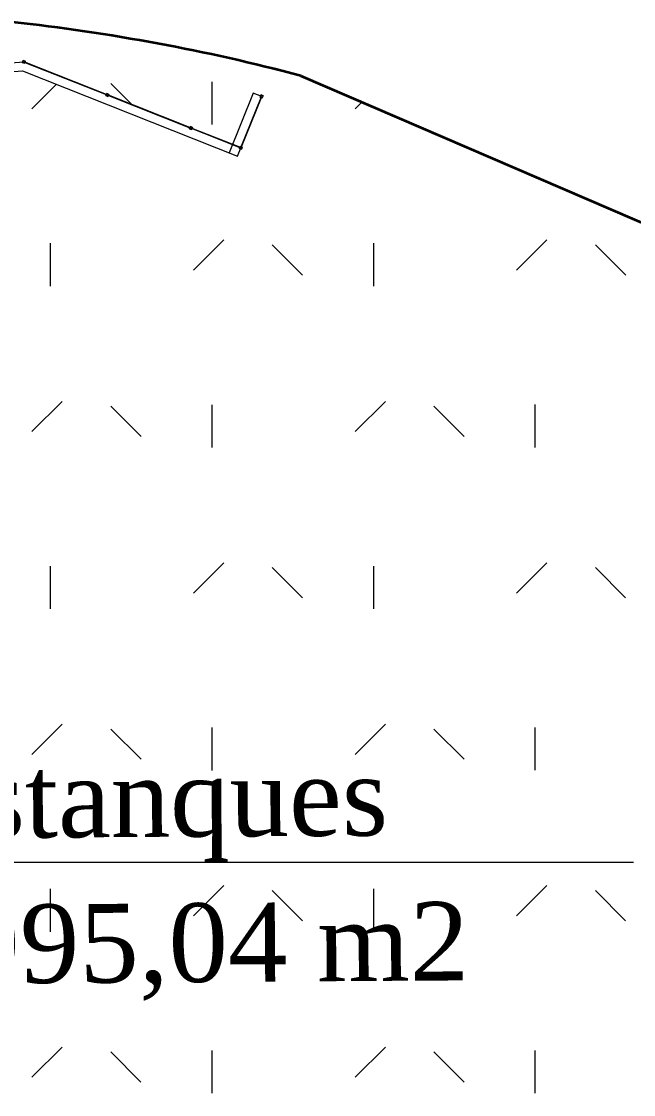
# Model space of a CAD drawing. Header units: metres. Extents: x -207 to 292, y -187 to 169.
# Drawn here: x 15.39 to 29, y -29.85 to -5.97 of the extents above; entities that cross this region are included whole.
import ezdxf

# ---------------------------------------------------------------- set-up
doc = ezdxf.new("R2010")
doc.units = ezdxf.units.M
for name, color, linetype, lineweight in [('A-GLAZ-CWMG', 7, 'Continuous', 9), ('ACHURADO', 7, 'Continuous', 9), ('BORDE CAMINO', 7, 'Continuous', 35), ('C-TOPO', 7, 'Continuous', 9), ('CERCO INTERIOR', 7, 'Continuous', 9)]:
    doc.layers.add(name, color=color, linetype=linetype, lineweight=lineweight)
doc.layers.add('PR10-ARQ-PL-001-Emplazamiento-C-1_dwg', color=7, linetype='Continuous', lineweight=9, true_color=0x767676)
doc.layers.add('TEXTO', color=5, linetype='Continuous', lineweight=9, true_color=0x0000ff)
doc.styles.add('Times New Roman', font='times.ttf', dxfattribs={"height": 1.75})

# ---------------------------------------------------------------- blocks, each defined once
blk = doc.blocks.new('PR10-ARQ-PL-001-Emplazamiento-C-1_dwg_Quad Corner Mullion - 50x50 mm-536958-PLANTA EMPLAZAMIENTO-674686-PLANTA EMPLAZAMIENTO ACTUALIZADO')
at = {"layer": 'A-GLAZ-CWMG', "flags": 128}
blk.add_lwpolyline([(0.025, -0.025), (0.025, 0.025), (-0.025, 0.025), (-0.025, -0.025)], close=True, dxfattribs=at)
blk = doc.blocks.new('PR10-ARQ-PL-001-Emplazamiento-C-1_dwg_Quad Corner Mullion - 50x50 mm-536960-PLANTA EMPLAZAMIENTO-674687-PLANTA EMPLAZAMIENTO ACTUALIZADO')
at = {"layer": 'A-GLAZ-CWMG', "flags": 128}
blk.add_lwpolyline([(0.025, -0.025), (-0.025, -0.025), (-0.025, 0.025), (0.025, 0.025)], close=True, dxfattribs=at)
blk = doc.blocks.new('PR10-ARQ-PL-001-Emplazamiento-C-1_dwg_Quad Corner Mullion - 50x50 mm-517354-PLANTA EMPLAZAMIENTO-674654-PLANTA EMPLAZAMIENTO ACTUALIZADO')
at = {"layer": 'A-GLAZ-CWMG', "flags": 128}
blk.add_lwpolyline([(0.025, 0.025), (0.025, -0.025), (-0.025, -0.025), (-0.025, 0.025)], close=True, dxfattribs=at)
blk = doc.blocks.new('PR10-ARQ-PL-001-Emplazamiento-C-1_dwg_Circular Mullion - 5mm-517344-PLANTA EMPLAZAMIENTO-674655-PLANTA EMPLAZAMIENTO ACTUALIZADO')
at = {"layer": 'A-GLAZ-CWMG', "flags": 128}
for points in [[(-84.442, 139.656), (-83.711, 141.464), (-83.713, 141.465), (-83.716, 141.466), (-84.446, 139.658), (-84.444, 139.657)], [(-84.444, 139.657), (-83.713, 141.465)]]:
    blk.add_lwpolyline(points, close=True, dxfattribs=at)
blk = doc.blocks.new('PR10-ARQ-PL-001-Emplazamiento-C-1_dwg_Circular Mullion - 5mm-536966-PLANTA EMPLAZAMIENTO-674688-PLANTA EMPLAZAMIENTO ACTUALIZADO')
at = {"layer": 'A-GLAZ-CWMG', "flags": 128}
for points in [[(20.247, -8.772), (19.186, -8.351), (19.185, -8.354), (19.184, -8.356), (20.245, -8.777), (20.246, -8.774)], [(20.246, -8.774), (19.185, -8.354)]]:
    blk.add_lwpolyline(points, close=True, dxfattribs=at)
blk = doc.blocks.new('PR10-ARQ-PL-001-Emplazamiento-C-1_dwg_Rectangular Mullion - 50 x 50 mm-517346-PLANTA EMPLAZAMIENTO-674657-PLANTA EMPLAZAMIENTO ACTUALIZADO')
at = {"layer": 'A-GLAZ-CWMG', "flags": 128}
blk.add_lwpolyline([(0.025, 0.025), (-0.025, 0.025), (-0.025, -0.025), (0.025, -0.025)], close=True, dxfattribs=at)
blk = doc.blocks.new('PR10-ARQ-PL-001-Emplazamiento-C-1_dwg_Rectangular Mullion - 50 x 50 mm-517357-PLANTA EMPLAZAMIENTO-674659-PLANTA EMPLAZAMIENTO ACTUALIZADO')
at = {"layer": 'A-GLAZ-CWMG', "flags": 128}
blk.add_lwpolyline([(0.025, 0.025), (0.025, -0.025), (-0.025, -0.025), (-0.025, 0.025)], close=True, dxfattribs=at)
blk = doc.blocks.new('PR10-ARQ-PL-001-Emplazamiento-C-1_dwg_Quad Corner Mullion - 50x50 mm-517356-PLANTA EMPLAZAMIENTO-674660-PLANTA EMPLAZAMIENTO ACTUALIZADO')
at = {"layer": 'A-GLAZ-CWMG', "flags": 128}
blk.add_lwpolyline([(0.025, 0.025), (-0.025, 0.025), (-0.025, -0.025), (0.025, -0.025)], close=True, dxfattribs=at)
blk = doc.blocks.new('PR10-ARQ-PL-001-Emplazamiento-C-1_dwg_Quad Corner Mullion - 50x50 mm-517351-PLANTA EMPLAZAMIENTO-674653-PLANTA EMPLAZAMIENTO ACTUALIZADO')
at = {"layer": 'A-GLAZ-CWMG', "flags": 128}
blk.add_lwpolyline([(0.025, 0.025), (-0.025, 0.025), (-0.025, -0.025), (0.025, -0.025)], close=True, dxfattribs=at)
blk = doc.blocks.new('PR10-ARQ-PL-001-Emplazamiento-C-1_dwg_Quad Corner Mullion - 50x50 mm-517358-PLANTA EMPLAZAMIENTO-674658-PLANTA EMPLAZAMIENTO ACTUALIZADO')
at = {"layer": 'A-GLAZ-CWMG', "flags": 128}
blk.add_lwpolyline([(0.025, 0.025), (0.025, -0.025), (-0.025, -0.025), (-0.025, 0.025)], close=True, dxfattribs=at)
blk = doc.blocks.new('PR10-ARQ-PL-001-Emplazamiento-C-1_dwg_Circular Mullion - 5mm-536961-PLANTA EMPLAZAMIENTO-674692-PLANTA EMPLAZAMIENTO ACTUALIZADO')
at = {"layer": 'A-GLAZ-CWMG', "flags": 128}
for points in [[(20.721, -7.661), (20.276, -8.76), (20.279, -8.761), (20.281, -8.762), (20.726, -7.663), (20.724, -7.662)], [(20.724, -7.662), (20.279, -8.761)]]:
    blk.add_lwpolyline(points, close=True, dxfattribs=at)
blk = doc.blocks.new('PR10-ARQ-PL-001-Emplazamiento-C-1_dwg-674643-PLANTA EMPLAZAMIENTO ACTUALIZADO')
at = {"layer": 'ACHURADO'}
h = blk.add_hatch(dxfattribs=at)
h.set_pattern_fill('FP_1', color=256, style=0, pattern_type=2)
h.set_pattern_definition([(90, (-655750.258, -5498481.082), (-3.592, 3.592), [0.9525, -6.232]), (45, (-655750.258, -5498481.082), (-3.5921024484, 3.5921024484), [0.9525, -4.127]), (135, (-655750.258, -5498481.082), (-3.5921024484, -3.5921024484), [0.9525, -4.127])])
h.paths.add_polyline_path([(19.275, -116.438), (17.327, -117.555), (16.023, -117.681), (15.836, -118.593), (15.64, -118.553), (15.814, -117.703), (15.33, -117.77), (15.92, -117.187), (16.473, -114.489), (16.282, -114.203), (16.514, -114.289), (17.373, -110.102), (-5.102, -101.293), (-5.029, -101.107), (17.602, -109.977), (16.807, -113.854), (18.008, -114.584)])
h.paths.add_polyline_path([(14.883, -121.031), (15.235, -121.025), (15.586, -121.007), (15.936, -120.977), (16.285, -120.935), (16.674, -120.873), (16.978, -120.814), (17.321, -120.736), (17.661, -120.647), (17.997, -120.545), (18.33, -120.432), (18.659, -120.308), (18.983, -120.172), (18.713, -118.611), (19.275, -116.438), (21.508, -116.196), (22.661, -116.543), (23.385, -116.465), (23.557, -116.196), (23.721, -115.921), (23.876, -115.641), (24.022, -115.356), (24.159, -115.067), (24.287, -114.774), (24.406, -114.477), (58.185, -28.343), (58.254, -28.108), (58.312, -27.87), (58.358, -27.629), (58.392, -27.386), (58.414, -27.142), (58.424, -26.897), (58.421, -26.651), (58.407, -26.407), (58.381, -26.163), (58.343, -25.921), (58.293, -25.681), (58.232, -25.443), (58.158, -25.209), (58.074, -24.979), (57.978, -24.753), (57.871, -24.533), (57.754, -24.318), (57.626, -24.108), (57.488, -23.906), (57.34, -23.71), (57.183, -23.522), (57.016, -23.342), (56.841, -23.17), (56.658, -23.007), (56.467, -22.853), (56.269, -22.709), (56.064, -22.575), (55.852, -22.451), (44.562, -17.428), (32.704, -11.966), (21.603, -7.179), (20.9, -6.999), (20.193, -6.83), (19.484, -6.674), (18.772, -6.529), (18.058, -6.397), (17.342, -6.276), (16.624, -6.168), (15.905, -6.071), (15.183, -5.987), (14.895, -5.973), (14.606, -5.971), (14.317, -5.981), (14.029, -6.002), (13.742, -6.035), (13.457, -6.079), (13.173, -6.135), (12.892, -6.202), (12.614, -6.281), (12.339, -6.37), (12.069, -6.471), (11.802, -6.582), (11.54, -6.704), (11.283, -6.836), (11.032, -6.978), (10.787, -7.131), (10.548, -7.293), (10.315, -7.465), (10.09, -7.646), (9.872, -7.835), (9.662, -8.034), (9.384, -8.284), (9.113, -8.542), (8.596, -9.084), (8.351, -9.366), (8.115, -9.656), (7.888, -9.954), (7.67, -10.258), (7.462, -10.569), (7.263, -10.887), (7.075, -11.21), (6.897, -11.539), (6.729, -11.874), (6.572, -12.213), (6.426, -12.558), (6.29, -12.907), (6.166, -13.26), (-6.848, -46.55), (-6.344, -46.736), (-6.287, -46.582), (-5.755, -46.779), (7.902, -11.919), (8.941, -10.094), (10.457, -8.289), (12.94, -7.061), (15.443, -6.87), (20.083, -8.71), (20.547, -7.565), (20.733, -7.639), (20.194, -8.969), (15.412, -7.073), (12.994, -7.258), (10.583, -8.449), (9.106, -10.208), (8.083, -12.005), (-23.285, -92.075), (-23.471, -92.003), (-5.899, -47.147), (-6.424, -46.953), (-6.9, -46.685), (-10.249, -55.252), (-17.957, -76.206), (-22.175, -86.918), (-22.274, -87.115), (-22.383, -87.308), (-22.502, -87.494), (-22.63, -87.675), (-22.767, -87.849), (-22.912, -88.015), (-23.066, -88.174), (-23.227, -88.325), (-23.396, -88.468), (-23.572, -88.602), (-23.754, -88.727), (-23.943, -88.843), (-24.137, -88.949), (-24.336, -89.045), (-24.495, -89.155), (-24.647, -89.274), (-24.791, -89.403), (-24.927, -89.54), (-25.054, -89.686), (-25.171, -89.84), (-25.376, -90.167), (-25.463, -90.34), (-25.538, -90.518), (-25.602, -90.7), (-25.655, -90.886), (-25.696, -91.075), (-25.725, -91.266), (-25.77, -93.298), (-25.73, -93.442), (-25.679, -93.583), (-25.615, -93.719), (-25.541, -93.849), (-25.456, -93.972), (-25.258, -94.196), (-25.145, -94.295), (-25.025, -94.384), (-24.952, -94.188), (-25.106, -94.131), (-24.943, -93.69), (-24.572, -93.827), (-24.735, -94.268), (-24.857, -94.484), (-24.639, -94.582), (-24.409, -94.65), (-16.238, -96.856), (-9.333, -99.776), (-9.122, -99.888), (-8.917, -100.011), (-8.719, -100.145), (-8.528, -100.289), (-8.345, -100.443), (-8.171, -100.606), (-8.005, -100.778), (-7.848, -100.959), (-7.701, -101.148), (-7.565, -101.344), (-7.438, -101.547), (-7.323, -101.756), (-7.219, -101.971), (-7.126, -102.191), (-7.045, -102.416), (-6.976, -102.645), (-6.919, -102.877), (-6.874, -103.112), (-6.821, -103.587), (-6.814, -103.826), (-6.819, -104.065), (-6.837, -104.303), (-6.867, -104.54), (-6.91, -104.776), (-6.965, -105.008), (-7.032, -105.238), (-7.111, -105.463), (-7.202, -105.684), (-7.304, -105.9), (-9.061, -109.297), (-9.147, -109.511), (-9.222, -109.728), (-9.284, -109.95), (-9.334, -110.174), (-9.372, -110.401), (-9.397, -110.63), (-9.41, -110.86), (-9.41, -111.09), (-9.398, -111.32), (-9.373, -111.548), (-9.335, -111.775), (-9.285, -112), (-9.223, -112.222), (-9.149, -112.439), (-9.063, -112.653), (-8.965, -112.861), (-8.856, -113.064), (-8.737, -113.26), (-8.606, -113.45), (-8.465, -113.632), (-7.995, -113.938), (-7.519, -114.234), (-7.036, -114.519), (-6.547, -114.794), (-6.052, -115.058), (-5.552, -115.312), (-5.046, -115.554), (-4.019, -116.006), (-3.499, -116.215), (-2.974, -116.413), (-2.445, -116.6), (-1.912, -116.775), (-1.375, -116.938), (-0.835, -117.09), (-0.292, -117.23), (0.254, -117.359), (0.802, -117.475), (1.598, -117.626), (3.182, -117.964), (3.97, -118.152), (4.755, -118.352), (5.537, -118.564), (6.315, -118.789), (7.09, -119.025), (7.86, -119.274), (8.627, -119.535), (9.223, -119.746), (10.424, -120.139), (11.7, -120.505), (12.25, -120.648), (12.865, -120.796), (13.482, -120.933), (13.83, -120.976), (14.181, -121.006), (14.532, -121.025)])
h.paths.add_polyline_path([(22.149, -114.705), (22.164, -114.693), (22.181, -114.697)])
h.paths.add_polyline_path([(16.282, -114.203), (16.116, -114.142), (16.202, -114.084)])
h.paths.add_polyline_path([(39.665, -75.099), (36.369, -73.775), (43.198, -56.768), (46.494, -58.092)])
at = {"layer": 'BORDE CAMINO', "flags": 128}
blk.add_lwpolyline([(21.603, -7.179), (32.704, -11.966), (44.562, -17.428), (55.852, -22.451)], dxfattribs=at)
at = {"layer": 'BORDE CAMINO'}
blk.add_arc((10.512, -49.01), 43.276, 75.1506, 83.8037, dxfattribs=at)
at = {"layer": 'C-TOPO', "flags": 128}
for points in [[(29.002, -10.37), (28.388, -10.105), (23.842, -8.145), (21.803, -7.265), (21.603, -7.179), (20.084, -6.807), (20.016, -6.79), (18.416, -6.462), (17.834, -6.365), (17.035, -6.232), (16.804, -6.194), (16.012, -6.092), (15.846, -6.071), (15.437, -6.019), (15.183, -5.987)], [(15.183, -5.987), (15.437, -6.019), (15.846, -6.071), (16.012, -6.092), (16.804, -6.194), (17.035, -6.232), (17.834, -6.365), (18.416, -6.462), (20.016, -6.79), (20.084, -6.807), (21.603, -7.179), (21.803, -7.265), (23.842, -8.145), (28.388, -10.105), (29.002, -10.37)]]:
    blk.add_lwpolyline(points, dxfattribs=at)
at = {"layer": 'CERCO INTERIOR', "flags": 128}
for points in [[(-23.471, -92.003), (7.902, -11.919), (8.941, -10.094), (10.457, -8.289), (12.94, -7.061), (15.443, -6.87), (20.269, -8.784)], [(-23.285, -92.075), (8.083, -12.005), (9.106, -10.208), (10.583, -8.449), (12.994, -7.258), (15.412, -7.073), (20.194, -8.969), (20.733, -7.639), (20.547, -7.565), (20.008, -8.895)]]:
    blk.add_lwpolyline(points, dxfattribs=at)
at = {"layer": 'TEXTO', "flags": 128}
blk.add_lwpolyline([(29, -24.69), (11.494, -24.69), (-12.04, -27.404)], dxfattribs=at)
for name, p, rotation in [('PR10-ARQ-PL-001-Emplazamiento-C-1_dwg_Quad Corner Mullion - 50x50 mm-517354-PLANTA EMPLAZAMIENTO-674654-PLANTA EMPLAZAMIENTO ACTUALIZADO', (15.443, -6.87), 158.3774155173612), ('PR10-ARQ-PL-001-Emplazamiento-C-1_dwg_Quad Corner Mullion - 50x50 mm-517356-PLANTA EMPLAZAMIENTO-674660-PLANTA EMPLAZAMIENTO ACTUALIZADO', (15.443, -6.87), 158.3774155173612), ('PR10-ARQ-PL-001-Emplazamiento-C-1_dwg_Circular Mullion - 5mm-517344-PLANTA EMPLAZAMIENTO-674655-PLANTA EMPLAZAMIENTO ACTUALIZADO', (156.377, 77.764), 90.3774155173612), ('PR10-ARQ-PL-001-Emplazamiento-C-1_dwg_Circular Mullion - 5mm-517344-PLANTA EMPLAZAMIENTO-674655-PLANTA EMPLAZAMIENTO ACTUALIZADO', (156.377, 77.764), 90.3774155173612), ('PR10-ARQ-PL-001-Emplazamiento-C-1_dwg_Circular Mullion - 5mm-517344-PLANTA EMPLAZAMIENTO-674655-PLANTA EMPLAZAMIENTO ACTUALIZADO', (156.377, 77.764), 90.3774155173612), ('PR10-ARQ-PL-001-Emplazamiento-C-1_dwg_Circular Mullion - 5mm-517344-PLANTA EMPLAZAMIENTO-674655-PLANTA EMPLAZAMIENTO ACTUALIZADO', (158.236, 77.027), 90.3774155173612), ('PR10-ARQ-PL-001-Emplazamiento-C-1_dwg_Circular Mullion - 5mm-517344-PLANTA EMPLAZAMIENTO-674655-PLANTA EMPLAZAMIENTO ACTUALIZADO', (158.236, 77.027), 90.3774155173612), ('PR10-ARQ-PL-001-Emplazamiento-C-1_dwg_Circular Mullion - 5mm-517344-PLANTA EMPLAZAMIENTO-674655-PLANTA EMPLAZAMIENTO ACTUALIZADO', (158.236, 77.027), 90.3774155173612)]:
    blk.add_blockref(name, p, dxfattribs=dict(rotation=rotation))
at = {"extrusion": (0, 0, -1)}
for name, p, rotation in [('PR10-ARQ-PL-001-Emplazamiento-C-1_dwg_Rectangular Mullion - 50 x 50 mm-517346-PLANTA EMPLAZAMIENTO-674657-PLANTA EMPLAZAMIENTO ACTUALIZADO', (-17.302, -7.607), 201.6225844826388), ('PR10-ARQ-PL-001-Emplazamiento-C-1_dwg_Rectangular Mullion - 50 x 50 mm-517357-PLANTA EMPLAZAMIENTO-674659-PLANTA EMPLAZAMIENTO ACTUALIZADO', (-17.302, -7.607), 201.6225844826388), ('PR10-ARQ-PL-001-Emplazamiento-C-1_dwg_Quad Corner Mullion - 50x50 mm-517351-PLANTA EMPLAZAMIENTO-674653-PLANTA EMPLAZAMIENTO ACTUALIZADO', (-20.733, -7.639), 112.0487140424706), ('PR10-ARQ-PL-001-Emplazamiento-C-1_dwg_Quad Corner Mullion - 50x50 mm-517358-PLANTA EMPLAZAMIENTO-674658-PLANTA EMPLAZAMIENTO ACTUALIZADO', (-20.733, -7.639), 112.0487140424706), ('PR10-ARQ-PL-001-Emplazamiento-C-1_dwg_Rectangular Mullion - 50 x 50 mm-517346-PLANTA EMPLAZAMIENTO-674657-PLANTA EMPLAZAMIENTO ACTUALIZADO', (-19.161, -8.344), 201.6225844826388), ('PR10-ARQ-PL-001-Emplazamiento-C-1_dwg_Rectangular Mullion - 50 x 50 mm-517357-PLANTA EMPLAZAMIENTO-674659-PLANTA EMPLAZAMIENTO ACTUALIZADO', (-19.161, -8.344), 201.6225844826388), ('PR10-ARQ-PL-001-Emplazamiento-C-1_dwg_Quad Corner Mullion - 50x50 mm-536958-PLANTA EMPLAZAMIENTO-674686-PLANTA EMPLAZAMIENTO ACTUALIZADO', (-20.269, -8.784), 201.6225844826388), ('PR10-ARQ-PL-001-Emplazamiento-C-1_dwg_Quad Corner Mullion - 50x50 mm-536960-PLANTA EMPLAZAMIENTO-674687-PLANTA EMPLAZAMIENTO ACTUALIZADO', (-20.269, -8.784), 201.6225844826388)]:
    blk.add_blockref(name, p, dxfattribs=dict(at, rotation=rotation))
for name in ['PR10-ARQ-PL-001-Emplazamiento-C-1_dwg_Circular Mullion - 5mm-536961-PLANTA EMPLAZAMIENTO-674692-PLANTA EMPLAZAMIENTO ACTUALIZADO', 'PR10-ARQ-PL-001-Emplazamiento-C-1_dwg_Circular Mullion - 5mm-536961-PLANTA EMPLAZAMIENTO-674692-PLANTA EMPLAZAMIENTO ACTUALIZADO', 'PR10-ARQ-PL-001-Emplazamiento-C-1_dwg_Circular Mullion - 5mm-536961-PLANTA EMPLAZAMIENTO-674692-PLANTA EMPLAZAMIENTO ACTUALIZADO', 'PR10-ARQ-PL-001-Emplazamiento-C-1_dwg_Circular Mullion - 5mm-536966-PLANTA EMPLAZAMIENTO-674688-PLANTA EMPLAZAMIENTO ACTUALIZADO', 'PR10-ARQ-PL-001-Emplazamiento-C-1_dwg_Circular Mullion - 5mm-536966-PLANTA EMPLAZAMIENTO-674688-PLANTA EMPLAZAMIENTO ACTUALIZADO', 'PR10-ARQ-PL-001-Emplazamiento-C-1_dwg_Circular Mullion - 5mm-536966-PLANTA EMPLAZAMIENTO-674688-PLANTA EMPLAZAMIENTO ACTUALIZADO']:
    blk.add_blockref(name, (0, 0))
at = {"layer": 'TEXTO', "char_height": 1.75, "attachment_point": 1, "rotation": 0.3432, "line_spacing_factor": 1.029793, "style": 'Times New Roman'}
for s, insert, width in [('Estanques', (12.819, -22.399), 12.7739), ('3995,04 m2', (12.709, -25.635), 15.08243)]:
    blk.add_mtext(s, dxfattribs=dict(at, insert=insert, width=width))
blk = doc.blocks.new('Quad Corner Mullion - 50x50 mm-536958-PLANTA EMPLAZAMIENTO ACTUALIZADO')
at = {"layer": 'A-GLAZ-CWMG'}
for p, q in [((0.025, 0.025), (-0.025, 0.025)), ((-0.025, 0.025), (-0.025, -0.025)), ((0.025, -0.025), (0.025, 0.025)), ((-0.025, -0.025), (0.025, -0.025))]:
    blk.add_line(p, q, dxfattribs=at)
blk = doc.blocks.new('Quad Corner Mullion - 50x50 mm-536960-PLANTA EMPLAZAMIENTO ACTUALIZADO')
at = {"layer": 'A-GLAZ-CWMG'}
for p, q in [((-0.025, -0.025), (-0.025, 0.025)), ((-0.025, 0.025), (0.025, 0.025)), ((0.025, 0.025), (0.025, -0.025)), ((0.025, -0.025), (-0.025, -0.025))]:
    blk.add_line(p, q, dxfattribs=at)
blk = doc.blocks.new('Quad Corner Mullion - 50x50 mm-517354-PLANTA EMPLAZAMIENTO ACTUALIZADO')
at = {"layer": 'A-GLAZ-CWMG'}
for p, q in [((-0.025, -0.025), (-0.025, 0.025)), ((-0.025, 0.025), (0.025, 0.025)), ((0.025, 0.025), (0.025, -0.025)), ((0.025, -0.025), (-0.025, -0.025))]:
    blk.add_line(p, q, dxfattribs=at)
blk = doc.blocks.new('Circular Mullion - 5mm-517344-PLANTA EMPLAZAMIENTO ACTUALIZADO')
at = {"layer": 'A-GLAZ-CWMG'}
for p, q in [((-83.716, 141.466), (-84.446, 139.658)), ((-84.444, 139.657), (-83.713, 141.465)), ((-83.713, 141.465), (-84.444, 139.657)), ((-84.442, 139.656), (-83.711, 141.464)), ((-83.713, 141.465), (-83.716, 141.466)), ((-83.711, 141.464), (-83.713, 141.465)), ((-84.446, 139.658), (-84.444, 139.657)), ((-84.444, 139.657), (-84.442, 139.656))]:
    blk.add_line(p, q, dxfattribs=at)
blk = doc.blocks.new('Circular Mullion - 5mm-536966-PLANTA EMPLAZAMIENTO ACTUALIZADO')
at = {"layer": 'A-GLAZ-CWMG'}
for p, q in [((19.185, -8.354), (19.184, -8.356)), ((19.184, -8.356), (20.245, -8.777)), ((19.186, -8.351), (19.185, -8.354)), ((20.246, -8.774), (19.185, -8.354)), ((19.185, -8.354), (20.246, -8.774)), ((20.247, -8.772), (19.186, -8.351)), ((20.245, -8.777), (20.246, -8.774)), ((20.246, -8.774), (20.247, -8.772))]:
    blk.add_line(p, q, dxfattribs=at)
blk = doc.blocks.new('Rectangular Mullion - 50 x 50 mm-517346-PLANTA EMPLAZAMIENTO ACTUALIZADO')
at = {"layer": 'A-GLAZ-CWMG'}
for p, q in [((0.025, 0.025), (-0.025, 0.025)), ((-0.025, 0.025), (-0.025, -0.025)), ((0.025, -0.025), (0.025, 0.025)), ((-0.025, -0.025), (0.025, -0.025))]:
    blk.add_line(p, q, dxfattribs=at)
blk = doc.blocks.new('Rectangular Mullion - 50 x 50 mm-517357-PLANTA EMPLAZAMIENTO ACTUALIZADO')
at = {"layer": 'A-GLAZ-CWMG'}
for p, q in [((-0.025, -0.025), (-0.025, 0.025)), ((-0.025, 0.025), (0.025, 0.025)), ((0.025, 0.025), (0.025, -0.025)), ((0.025, -0.025), (-0.025, -0.025))]:
    blk.add_line(p, q, dxfattribs=at)
blk = doc.blocks.new('Quad Corner Mullion - 50x50 mm-517356-PLANTA EMPLAZAMIENTO ACTUALIZADO')
at = {"layer": 'A-GLAZ-CWMG'}
for p, q in [((0.025, 0.025), (-0.025, 0.025)), ((-0.025, 0.025), (-0.025, -0.025)), ((0.025, -0.025), (0.025, 0.025)), ((-0.025, -0.025), (0.025, -0.025))]:
    blk.add_line(p, q, dxfattribs=at)
blk = doc.blocks.new('Quad Corner Mullion - 50x50 mm-517351-PLANTA EMPLAZAMIENTO ACTUALIZADO')
at = {"layer": 'A-GLAZ-CWMG'}
for p, q in [((0.025, 0.025), (-0.025, 0.025)), ((-0.025, 0.025), (-0.025, -0.025)), ((0.025, -0.025), (0.025, 0.025)), ((-0.025, -0.025), (0.025, -0.025))]:
    blk.add_line(p, q, dxfattribs=at)
blk = doc.blocks.new('Quad Corner Mullion - 50x50 mm-517358-PLANTA EMPLAZAMIENTO ACTUALIZADO')
at = {"layer": 'A-GLAZ-CWMG'}
for p, q in [((-0.025, -0.025), (-0.025, 0.025)), ((-0.025, 0.025), (0.025, 0.025)), ((0.025, 0.025), (0.025, -0.025)), ((0.025, -0.025), (-0.025, -0.025))]:
    blk.add_line(p, q, dxfattribs=at)
blk = doc.blocks.new('Circular Mullion - 5mm-536961-PLANTA EMPLAZAMIENTO ACTUALIZADO')
at = {"layer": 'A-GLAZ-CWMG'}
for p, q in [((20.721, -7.661), (20.276, -8.76)), ((20.724, -7.662), (20.279, -8.761)), ((20.279, -8.761), (20.724, -7.662)), ((20.281, -8.762), (20.726, -7.663)), ((20.724, -7.662), (20.721, -7.661)), ((20.726, -7.663), (20.724, -7.662)), ((20.276, -8.76), (20.279, -8.761)), ((20.279, -8.761), (20.281, -8.762))]:
    blk.add_line(p, q, dxfattribs=at)

msp = doc.modelspace()

# ---------------------------------------------------------------- linework, layer by layer
at = {"layer": 'C-TOPO'}
for p, q in [((15.437, -6.019), (15.183, -5.987)), ((15.183, -5.987), (15.437, -6.019)), ((15.846, -6.071), (15.437, -6.019)), ((15.437, -6.019), (15.846, -6.071)), ((16.012, -6.092), (15.846, -6.071)), ((15.846, -6.071), (16.012, -6.092)), ((16.804, -6.194), (16.012, -6.092)), ((16.012, -6.092), (16.804, -6.194)), ((17.035, -6.232), (16.804, -6.194)), ((16.804, -6.194), (17.035, -6.232)), ((17.834, -6.365), (17.035, -6.232)), ((17.035, -6.232), (17.834, -6.365)), ((18.416, -6.462), (17.834, -6.365)), ((17.834, -6.365), (18.416, -6.462)), ((20.016, -6.79), (18.416, -6.462)), ((18.416, -6.462), (20.016, -6.79)), ((20.084, -6.807), (20.016, -6.79)), ((20.016, -6.79), (20.084, -6.807)), ((21.603, -7.179), (20.084, -6.807)), ((20.084, -6.807), (21.603, -7.179)), ((21.803, -7.265), (21.603, -7.179)), ((21.603, -7.179), (21.803, -7.265)), ((23.842, -8.145), (21.803, -7.265)), ((21.803, -7.265), (23.842, -8.145)), ((28.388, -10.105), (23.842, -8.145)), ((23.842, -8.145), (28.388, -10.105)), ((29.002, -10.37), (28.388, -10.105)), ((28.388, -10.105), (29.002, -10.37))]:
    msp.add_line(p, q, dxfattribs=at)

# ---------------------------------------------------------------- block references
at = {"layer": 'A-GLAZ-CWMG'}
for name, p, rotation in [('Quad Corner Mullion - 50x50 mm-517354-PLANTA EMPLAZAMIENTO ACTUALIZADO', (15.443, -6.87), 158.3774155173612), ('Quad Corner Mullion - 50x50 mm-517356-PLANTA EMPLAZAMIENTO ACTUALIZADO', (15.443, -6.87), 158.3774155173612), ('Circular Mullion - 5mm-517344-PLANTA EMPLAZAMIENTO ACTUALIZADO', (156.377, 77.764), 90.3774155173612), ('Circular Mullion - 5mm-517344-PLANTA EMPLAZAMIENTO ACTUALIZADO', (156.377, 77.764), 90.3774155173612), ('Circular Mullion - 5mm-517344-PLANTA EMPLAZAMIENTO ACTUALIZADO', (156.377, 77.764), 90.3774155173612), ('Circular Mullion - 5mm-517344-PLANTA EMPLAZAMIENTO ACTUALIZADO', (158.236, 77.027), 90.3774155173612), ('Circular Mullion - 5mm-517344-PLANTA EMPLAZAMIENTO ACTUALIZADO', (158.236, 77.027), 90.3774155173612), ('Circular Mullion - 5mm-517344-PLANTA EMPLAZAMIENTO ACTUALIZADO', (158.236, 77.027), 90.3774155173612)]:
    msp.add_blockref(name, p, dxfattribs=dict(at, rotation=rotation))
at = {"layer": 'A-GLAZ-CWMG', "extrusion": (0, 0, -1)}
for name, p, rotation in [('Rectangular Mullion - 50 x 50 mm-517346-PLANTA EMPLAZAMIENTO ACTUALIZADO', (-17.302, -7.607), 201.6225844826388), ('Rectangular Mullion - 50 x 50 mm-517357-PLANTA EMPLAZAMIENTO ACTUALIZADO', (-17.302, -7.607), 201.6225844826388), ('Quad Corner Mullion - 50x50 mm-517351-PLANTA EMPLAZAMIENTO ACTUALIZADO', (-20.733, -7.639), 112.0487140424706), ('Quad Corner Mullion - 50x50 mm-517358-PLANTA EMPLAZAMIENTO ACTUALIZADO', (-20.733, -7.639), 112.0487140424706), ('Rectangular Mullion - 50 x 50 mm-517346-PLANTA EMPLAZAMIENTO ACTUALIZADO', (-19.161, -8.344), 201.6225844826388), ('Rectangular Mullion - 50 x 50 mm-517357-PLANTA EMPLAZAMIENTO ACTUALIZADO', (-19.161, -8.344), 201.6225844826388), ('Quad Corner Mullion - 50x50 mm-536958-PLANTA EMPLAZAMIENTO ACTUALIZADO', (-20.269, -8.784), 201.6225844826388), ('Quad Corner Mullion - 50x50 mm-536960-PLANTA EMPLAZAMIENTO ACTUALIZADO', (-20.269, -8.784), 201.6225844826388)]:
    msp.add_blockref(name, p, dxfattribs=dict(at, rotation=rotation))
at = {"layer": 'A-GLAZ-CWMG'}
for name in ['Circular Mullion - 5mm-536961-PLANTA EMPLAZAMIENTO ACTUALIZADO', 'Circular Mullion - 5mm-536961-PLANTA EMPLAZAMIENTO ACTUALIZADO', 'Circular Mullion - 5mm-536961-PLANTA EMPLAZAMIENTO ACTUALIZADO', 'Circular Mullion - 5mm-536966-PLANTA EMPLAZAMIENTO ACTUALIZADO', 'Circular Mullion - 5mm-536966-PLANTA EMPLAZAMIENTO ACTUALIZADO', 'Circular Mullion - 5mm-536966-PLANTA EMPLAZAMIENTO ACTUALIZADO']:
    msp.add_blockref(name, (0, 0), dxfattribs=at)
at = {"layer": 'PR10-ARQ-PL-001-Emplazamiento-C-1_dwg', "color": 7}
msp.add_blockref('PR10-ARQ-PL-001-Emplazamiento-C-1_dwg-674643-PLANTA EMPLAZAMIENTO ACTUALIZADO', (0, 0), dxfattribs=at)

doc.saveas('drawing.dxf')
